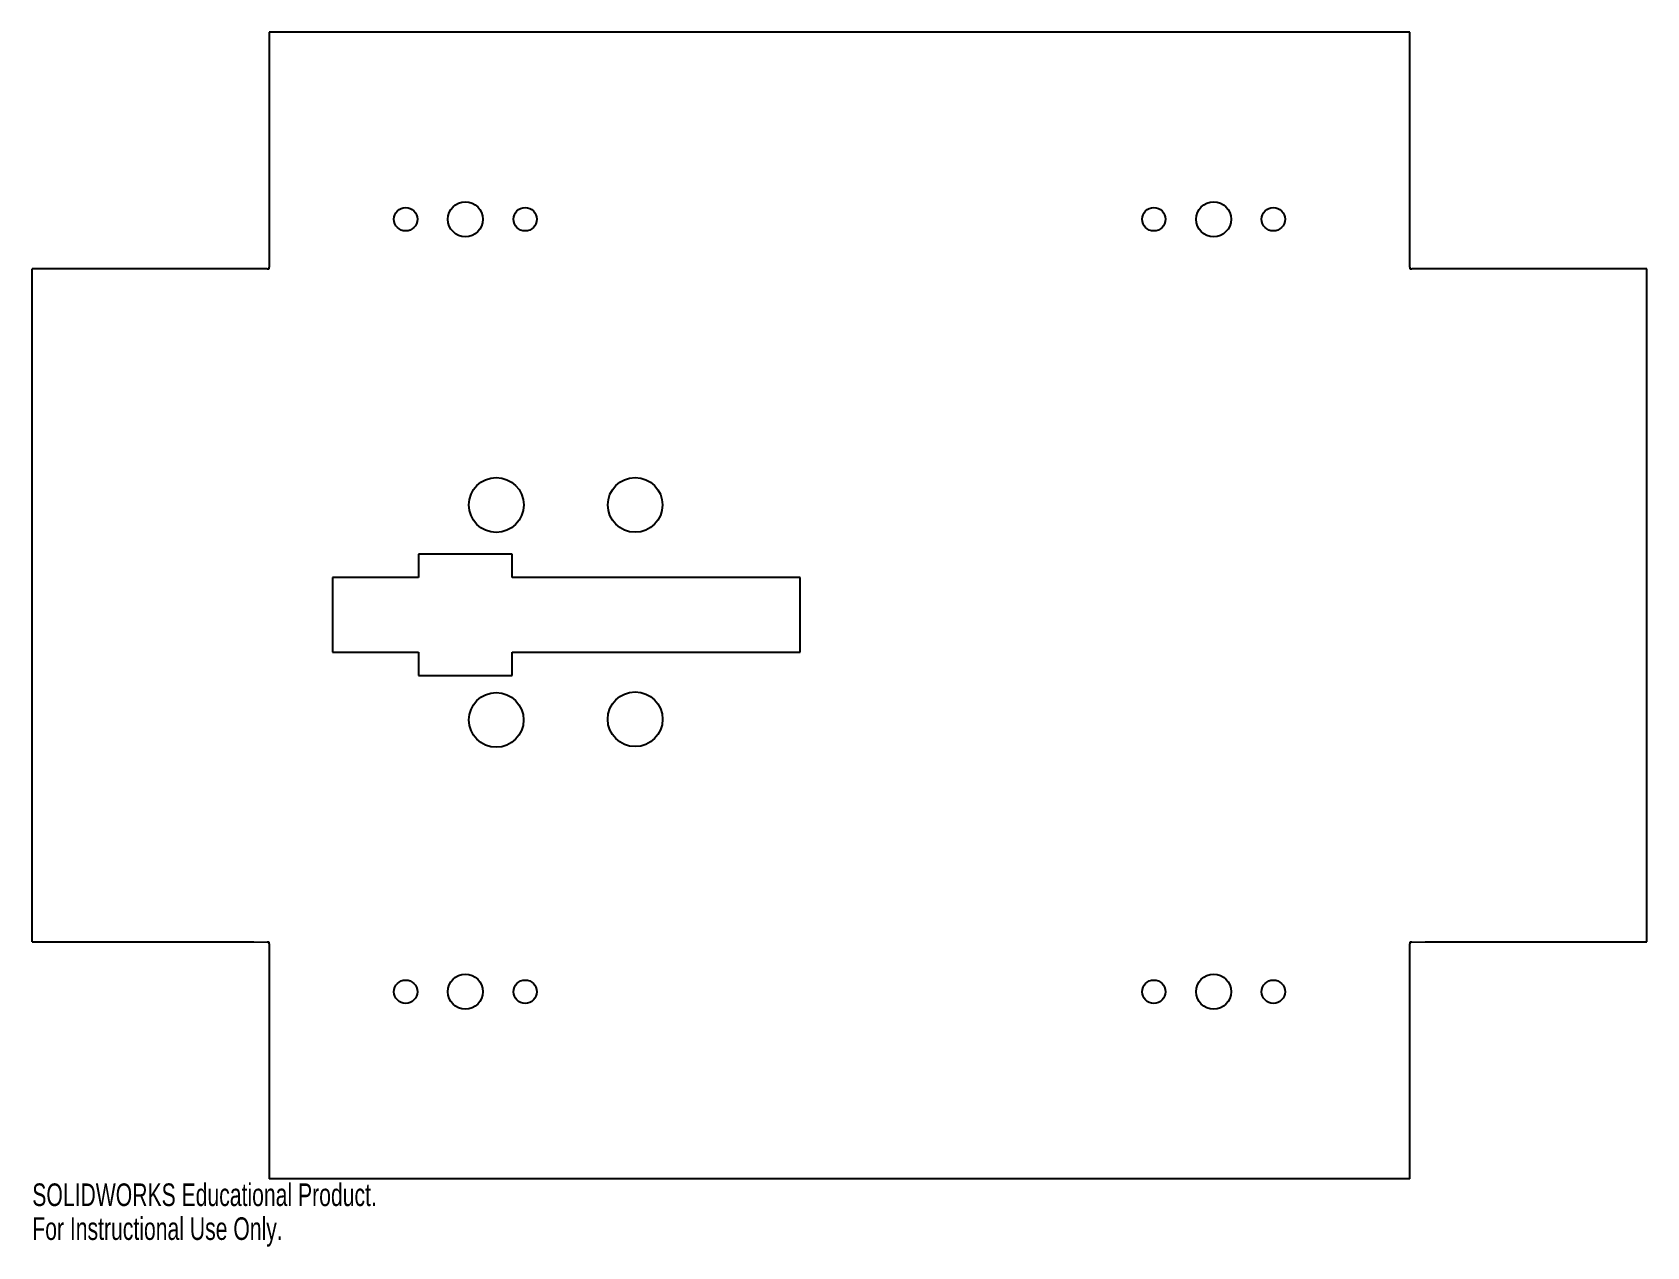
# Model space of a CAD drawing. Header units: millimetres. Extents: x -173 to 173, y -137 to 123.
import ezdxf

# ---------------------------------------------------------------- set-up
doc = ezdxf.new("R2010")
doc.units = ezdxf.units.MM
doc.styles.add('SLDTEXTSTYLE0', font='TXT', dxfattribs={"width": 0.7})

msp = doc.modelspace()

# ---------------------------------------------------------------- linework, layer by layer
at = {"color": 7, "linetype": 'Continuous', "lineweight": 25}
for p, q in [((-121.99, 122.63), (-121.99, 75.23)), ((121.99, 122.63), (-121.99, 122.63)), ((121.99, 75.23), (121.99, 122.63)), ((-121.99, 75.23), (-122, 72.4)), ((122, 72.4), (121.99, 75.23)), ((-172.63, -71.99), (-172.63, 71.99)), ((-125.23, 71.99), (-172.63, 71.99)), ((-122.4, 72), (-125.23, 71.99)), ((-122.4, 72), (-122, 72)), ((-122, 72), (-122, 72.4)), ((122, 72.4), (122, 72)), ((122, 72), (122.4, 72)), ((125.23, 71.99), (122.4, 72)), ((172.63, 71.99), (125.23, 71.99)), ((172.63, -71.99), (172.63, 71.99)), ((-70, 11), (-90, 11)), ((-90, 11), (-90, 6)), ((-70, 6), (-70, 11)), ((-90, 6), (-108.4, 6)), ((-108.4, 6), (-108.4, -10)), ((-8.4, 6), (-70, 6)), ((-8.4, -10), (-8.4, 6)), ((-108.4, -10), (-90, -10)), ((-90, -10), (-90, -15)), ((-70, -15), (-70, -10)), ((-70, -10), (-8.4, -10)), ((-90, -15), (-70, -15)), ((-172.63, -71.99), (-125.23, -71.99)), ((-125.23, -71.99), (-122.4, -72)), ((-122, -72), (-122.4, -72)), ((-122, -72.4), (-122, -72)), ((-122, -72.4), (-121.99, -75.23)), ((121.99, -75.23), (122, -72.4)), ((122, -72), (122, -72.4)), ((122.4, -72), (122, -72)), ((122.4, -72), (125.23, -71.99)), ((125.23, -71.99), (172.63, -71.99)), ((-121.99, -75.23), (-121.99, -122.63)), ((121.99, -122.63), (121.99, -75.23)), ((121.99, -122.63), (-121.99, -122.63))]:
    msp.add_line(p, q, dxfattribs=at)
for centre, radius in [((-80, 82.63), 3.75), ((80, 82.63), 3.75), ((-92.78, 82.63), 2.5), ((-67.22, 82.63), 2.5), ((67.22, 82.63), 2.5), ((92.78, 82.63), 2.5), ((-73.4, 21.5), 5.86), ((-43.7, 21.5), 5.85), ((-73.4, -24.5), 5.85), ((-43.7, -24.34), 5.86), ((-80, -82.63), 3.75), ((80, -82.63), 3.75), ((-92.78, -82.63), 2.5), ((-67.22, -82.63), 2.5), ((67.22, -82.63), 2.5), ((92.78, -82.63), 2.5)]:
    msp.add_circle(centre, radius, dxfattribs=at)

# ---------------------------------------------------------------- texts
at = {"color": 7, "linetype": 'Continuous', "char_height": 4.8336, "attachment_point": 1, "style": 'SLDTEXTSTYLE0'}
for s, insert in [('SOLIDWORKS Educational Product.', (-172.63, -123.65)), ('For Instructional Use Only.', (-172.63, -130.9))]:
    msp.add_mtext(s, dxfattribs=dict(at, insert=insert))

doc.saveas('drawing.dxf')
